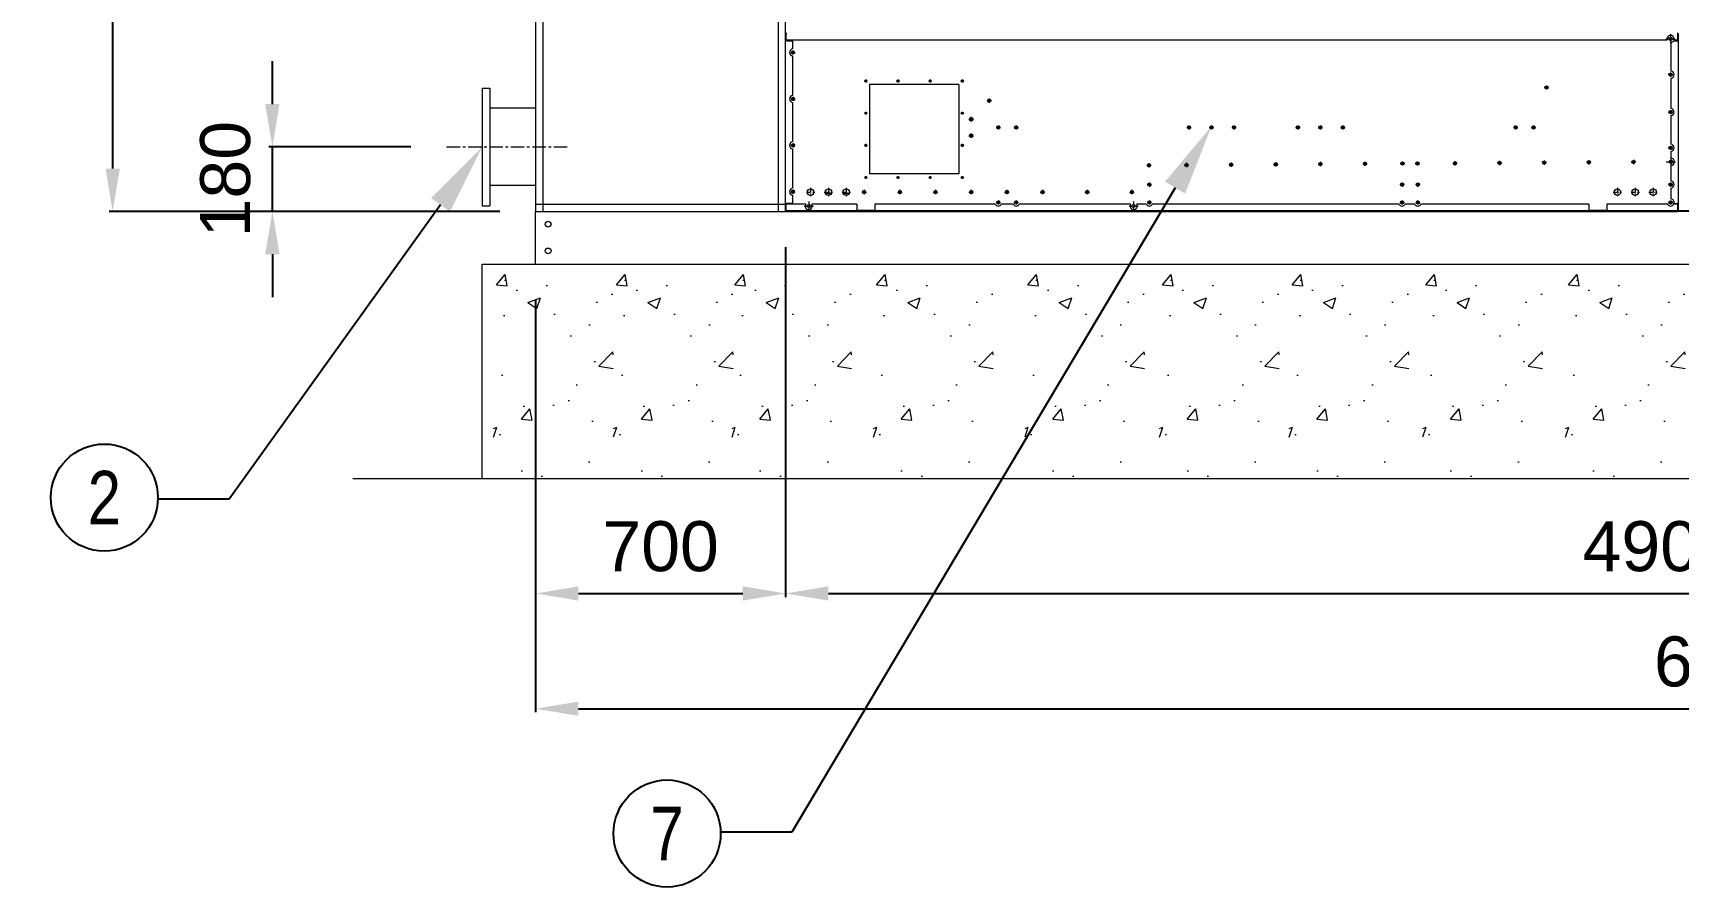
# Model space of a CAD drawing. Header units: millimetres. Extents: x -17070 to 42260, y -291348 to 33880.
# Drawn here: x 21337 to 25946, y 18775 to 21167 of the extents above; entities that cross this region are included whole.
import ezdxf
from ezdxf import colors
from ezdxf.entities.mleader import LeaderData, LeaderLine
from ezdxf.enums import TextEntityAlignment as Align
from ezdxf.math import Vec2, Vec3

# ---------------------------------------------------------------- set-up
doc = ezdxf.new("R2010")
doc.units = ezdxf.units.MM
doc.linetypes.add('CENTER', pattern=[2, 1.25, -0.25, 0.25, -0.25])
doc.linetypes.add('DASHDOT', pattern=[18.5, 12, -3, 0.5, -3])
for name, color, linetype in [('center', 1, 'CENTER'), ('냉각탑_dim', 1, 'Continuous'), ('냉각탑_text', 3, 'Continuous'), ('냉각탑_기초', 23, 'Continuous')]:
    doc.layers.add(name, color=color, linetype=linetype)
doc.styles.get("Standard").update_dxf_attribs({"font": 'arial.ttf'})
doc.dimstyles.new('1.40', dxfattribs={"dimscale": 20, "dimtxt": 1.5, "dimasz": 1, "dimexe": 0.5, "dimexo": 0.5, "dimgap": 0.5, "dimtad": 1, "dimdec": 0, "dimzin": 0, "dimdsep": 46, "dimtxsty": 'Standard', "dimcen": 0, "dimclrd": 2, "dimclre": 2, "dimclrt": 3, "dimadec": 0, "dimazin": 0, "dimtfac": 1, "dimtdec": 0, "dimtmove": 0, "dimatfit": 0, "dimfxl": 1, "dimtolj": 1, "dimtzin": 0, "dimlwd": -1, "dimlwe": -1, "dimarcsym": 0})

# ---------------------------------------------------------------- blocks, each defined once
blk = doc.blocks.new('*D859')
at = {"color": 2, "transparency": 16777216}
for p, q in [((22008.1, 20967.8), (22008.1, 21087.8)), ((22396.2, 20847.8), (21998.1, 20847.8)), ((22008.1, 20667.4), (22008.1, 20847.8)), ((22645.5, 20667.4), (21998.1, 20667.4)), ((22008.1, 20547.4), (22008.1, 20427.4))]:
    blk.add_line(p, q, dxfattribs=at)
for points in [[(21988.1, 20967.8), (22028.1, 20967.8), (22008.1, 20847.8)], [(21988.1, 20547.4), (22028.1, 20547.4), (22008.1, 20667.4)]]:
    blk.add_solid(points, dxfattribs=at)
at = {"layer": 'Defpoints', "color": 0, "transparency": 16777216}
for p in [(22008.1, 20847.8), (22496.2, 20847.8), (22745.5, 20667.4)]:
    blk.add_point(p, dxfattribs=at)
at = {"color": 3, "lineweight": 5, "transparency": 16777216, "insert": (21876.7, 20757.6), "char_height": 140, "attachment_point": 5, "rotation": 90}
blk.add_mtext('\\A1;180', dxfattribs=at)
blk = doc.blocks.new('*D860')
at = {"color": 2, "transparency": 16777216}
for p, q in [((22372.1, 23660.4), (21550.7, 23660.4)), ((21560.7, 20787.4), (21560.7, 23540.4)), ((22645.5, 20667.4), (21550.7, 20667.4))]:
    blk.add_line(p, q, dxfattribs=at)
for points in [[(21540.7, 23540.4), (21580.7, 23540.4), (21560.7, 23660.4)], [(21540.7, 20787.4), (21580.7, 20787.4), (21560.7, 20667.4)]]:
    blk.add_solid(points, dxfattribs=at)
at = {"layer": 'Defpoints', "color": 0, "transparency": 16777216}
for p in [(21560.7, 23660.4), (22472.1, 23660.4), (22745.5, 20667.4)]:
    blk.add_point(p, dxfattribs=at)
at = {"color": 3, "lineweight": 5, "transparency": 16777216, "insert": (21429.1, 22163.9), "char_height": 140, "attachment_point": 5, "rotation": 90}
blk.add_mtext('\\A1;2993', dxfattribs=at)
blk = doc.blocks.new('*D865')
at = {"color": 2, "transparency": 16777216}
for p, q in [((23445.5, 20567.4), (23445.5, 19587.3)), ((22745.5, 20419.1), (22745.5, 19587.3)), ((22865.5, 19597.3), (23325.5, 19597.3))]:
    blk.add_line(p, q, dxfattribs=at)
for points in [[(22865.5, 19617.3), (22865.5, 19577.3), (22745.5, 19597.3)], [(23325.5, 19617.3), (23325.5, 19577.3), (23445.5, 19597.3)]]:
    blk.add_solid(points, dxfattribs=at)
at = {"layer": 'Defpoints', "color": 0, "transparency": 16777216}
for p in [(23445.5, 20667.4), (22745.5, 20519.1), (23445.5, 19597.3)]:
    blk.add_point(p, dxfattribs=at)
at = {"color": 3, "lineweight": 5, "transparency": 16777216, "insert": (23095.5, 19728.8), "char_height": 140, "attachment_point": 5}
blk.add_mtext('\\A1;700', dxfattribs=at)
blk = doc.blocks.new('*D866')
at = {"color": 2, "transparency": 16777216}
for p, q in [((23445.5, 20567.4), (23445.5, 19587.3)), ((28345.5, 20570.6), (28345.5, 19587.3)), ((23565.5, 19597.3), (28225.5, 19597.3))]:
    blk.add_line(p, q, dxfattribs=at)
for points in [[(23565.5, 19617.3), (23565.5, 19577.3), (23445.5, 19597.3)], [(28225.5, 19617.3), (28225.5, 19577.3), (28345.5, 19597.3)]]:
    blk.add_solid(points, dxfattribs=at)
at = {"layer": 'Defpoints', "color": 0, "transparency": 16777216}
for p in [(23445.5, 20667.4), (28345.5, 20670.6), (28345.5, 19597.3)]:
    blk.add_point(p, dxfattribs=at)
at = {"color": 3, "lineweight": 5, "transparency": 16777216, "insert": (25895.5, 19728.8), "char_height": 140, "attachment_point": 5}
blk.add_mtext('\\A1;4900', dxfattribs=at)
blk = doc.blocks.new('*D867')
at = {"color": 2, "transparency": 16777216}
for p, q in [((22745.5, 20419.1), (22745.5, 19264.6)), ((29445.5, 20419.1), (29445.5, 19264.6)), ((22865.5, 19274.6), (29325.5, 19274.6))]:
    blk.add_line(p, q, dxfattribs=at)
for points in [[(22865.5, 19294.6), (22865.5, 19254.6), (22745.5, 19274.6)], [(29325.5, 19294.6), (29325.5, 19254.6), (29445.5, 19274.6)]]:
    blk.add_solid(points, dxfattribs=at)
at = {"layer": 'Defpoints', "color": 0, "transparency": 16777216}
for p in [(22745.5, 20519.1), (29445.5, 20519.1), (29445.5, 19274.6)]:
    blk.add_point(p, dxfattribs=at)
at = {"color": 3, "lineweight": 5, "transparency": 16777216, "insert": (26095.5, 19406.1), "char_height": 140, "attachment_point": 5}
blk.add_mtext('\\A1;6700', dxfattribs=at)
blk = doc.blocks.new('1')
at = {"color": 0, "lineweight": 20}
for p, q in [((22745.5, 23867.4), (22745.5, 20667.4)), ((22765.5, 23867.4), (22765.5, 20667.4)), ((23425.5, 20667.4), (23425.5, 23867.4)), ((23445.5, 20667.4), (23445.5, 23867.4)), ((22745.5, 20687.4), (23445.5, 20687.4)), ((22745.5, 20519.1), (22745.5, 20667.4)), ((22745.5, 20667.4), (23445.5, 20667.4)), ((28345.5, 20667.4), (23445.5, 20667.4))]:
    blk.add_line(p, q, dxfattribs=at)
at = {"color": 7, "lineweight": 20, "ltscale": 0.0425}
for p, q in [((23445.5, 21165.4), (23447.2, 21165.4)), ((23445.5, 21164.5), (23447.2, 21164.5)), ((25945.5, 21165.4), (25943.8, 21165.4)), ((25945.5, 21164.5), (25943.8, 21164.5)), ((23445.5, 20670.3), (23447.2, 20670.3)), ((23445.5, 20669.4), (23447.2, 20669.4)), ((25945.5, 20670.3), (25943.8, 20670.3)), ((25945.5, 20669.4), (25943.8, 20669.4))]:
    blk.add_line(p, q, dxfattribs=at)
at = {"color": 7, "lineweight": 20, "ltscale": 0.0225}
for p, q in [((23445.5, 21164.5), (23445.5, 21165.4)), ((23445.5, 21164.5), (23445.5, 21165.4)), ((25945.5, 21164.5), (25945.5, 21165.4)), ((23445.5, 20670.3), (23445.5, 20669.4)), ((25945.5, 20670.3), (25945.5, 20669.4))]:
    blk.add_line(p, q, dxfattribs=at)
at = {"color": 7, "lineweight": 20, "ltscale": 0.4775}
for p, q in [((23445.5, 21145.4), (23445.5, 21164.5)), ((25945.5, 21164.5), (25945.5, 21145.4)), ((23445.5, 20670.3), (23445.5, 20689.4)), ((25945.5, 20689.4), (25945.5, 20670.3))]:
    blk.add_line(p, q, dxfattribs=at)
at = {"color": 7, "lineweight": 20, "ltscale": 0.085}
for p, q in [((23447.2, 21167.4), (23447.2, 21164)), ((25943.8, 21167.4), (25943.8, 21164)), ((23448.9, 21145.4), (23445.5, 21145.4)), ((25942.1, 21145.4), (25945.5, 21145.4)), ((23448.9, 20689.4), (23445.5, 20689.4)), ((23447.2, 20667.4), (23447.2, 20670.8)), ((25942.1, 20689.4), (25945.5, 20689.4)), ((25943.8, 20667.4), (25943.8, 20670.8))]:
    blk.add_line(p, q, dxfattribs=at)
at = {"color": 7, "lineweight": 20, "ltscale": 0.415}
for p, q in [((23447.2, 21147.4), (23447.2, 21164)), ((25943.8, 21164), (25943.8, 21147.4)), ((23448.9, 21145.4), (23465.5, 21145.4)), ((23447.2, 20670.8), (23447.2, 20687.4)), ((23465.5, 20689.4), (23448.9, 20689.4)), ((23645.5, 20687.4), (23645.5, 20670.8)), ((23695.5, 20687.4), (23695.5, 20670.8)), ((25695.5, 20687.4), (25695.5, 20670.8)), ((25745.5, 20687.4), (25745.5, 20670.8)), ((25943.8, 20687.4), (25943.8, 20670.8))]:
    blk.add_line(p, q, dxfattribs=at)
at = {"color": 7, "linetype": 'DASHDOT', "lineweight": 20}
for p, q in [((25924.5, 21163.4), (25924.5, 21137.4)), ((25911.5, 21150.4), (25937.5, 21150.4)), ((25912.5, 20806.4), (25938.5, 20806.4)), ((25925.5, 20819.4), (25925.5, 20793.4)), ((23503.8, 20721.4), (23527.2, 20721.4)), ((23510.5, 20695.4), (23510.5, 20669.4)), ((23515.5, 20733.1), (23515.5, 20709.7)), ((23553.8, 20721.4), (23577.2, 20721.4)), ((23565.5, 20733.1), (23565.5, 20709.7)), ((23603.8, 20721.4), (23627.2, 20721.4)), ((23615.5, 20733.1), (23615.5, 20709.7)), ((24420.5, 20695.4), (24420.5, 20669.4)), ((25763.8, 20721.4), (25787.2, 20721.4)), ((25775.5, 20733.1), (25775.5, 20709.7)), ((25813.8, 20721.4), (25837.2, 20721.4)), ((25825.5, 20733.1), (25825.5, 20709.7)), ((25863.8, 20721.4), (25887.2, 20721.4)), ((25875.5, 20733.1), (25875.5, 20709.7)), ((23497.5, 20682.4), (23523.5, 20682.4)), ((24407.5, 20682.4), (24433.5, 20682.4))]:
    blk.add_line(p, q, dxfattribs=at)
at = {"color": 7, "lineweight": 20}
for p, q in [((23445.5, 20689.4), (23445.5, 21145.4)), ((23447.2, 21147.4), (25915, 21147.4)), ((23465.5, 21122.4), (23465.5, 21145.4)), ((25925.5, 21140.5), (25925.5, 21060.4)), ((25945.5, 21145.4), (25945.5, 20689.4)), ((23465.5, 20992.4), (23465.5, 21102.5)), ((23930.5, 21022.4), (23680.5, 21022.4)), ((23680.5, 21022.4), (23680.5, 20772.4)), ((23930.5, 21022.4), (23930.5, 20772.4)), ((25925.5, 21040.5), (25925.5, 20955.4)), ((22595.5, 21012.9), (22595.5, 20930.4)), ((22595.5, 21012.9), (22617.5, 21012.9)), ((22617.5, 21012.9), (22617.5, 20930.4)), ((23465.5, 20862.4), (23465.5, 20972.5)), ((22595.5, 20956.1), (22595.5, 20682.9)), ((22745.5, 20956.1), (22617.5, 20956.1)), ((22617.5, 20930.4), (22617.5, 20682.9)), ((25925.5, 20935.5), (25925.5, 20855.4)), ((23465.5, 20732.4), (23465.5, 20842.5)), ((25925.5, 20796.4), (25925.5, 20752.4)), ((22745.5, 20739.8), (22617.5, 20739.8)), ((23930.5, 20772.4), (23680.5, 20772.4)), ((23465.5, 20689.4), (23465.5, 20712.5)), ((25925.5, 20732.5), (25925.5, 20702.4)), ((22595.5, 20682.9), (22617.5, 20682.9)), ((23501.9, 20687.4), (23447.2, 20687.4)), ((23447.2, 20667.4), (25943.8, 20667.4)), ((23645.5, 20687.4), (23519.2, 20687.4)), ((23645.5, 20670.8), (23695.5, 20670.8)), ((24032.9, 20687.4), (23695.5, 20687.4)), ((24082.9, 20687.4), (24050.2, 20687.4)), ((24411.9, 20687.4), (24100.2, 20687.4)), ((24455.9, 20687.4), (24429.2, 20687.4)), ((25163.9, 20687.4), (24473.2, 20687.4)), ((25207.9, 20687.4), (25181.2, 20687.4)), ((25695.5, 20687.4), (25225.2, 20687.4)), ((25695.5, 20670.8), (25745.5, 20670.8)), ((25915.9, 20687.4), (25745.5, 20687.4))]:
    blk.add_line(p, q, dxfattribs=at)
at = {"color": 7, "lineweight": 20, "ltscale": 0.00769}
for p, q in [((23445.5, 21145.4), (23445.9, 21145.4)), ((25945.5, 21145.4), (25945.2, 21145.4))]:
    blk.add_line(p, q, dxfattribs=at)
at = {"color": 7, "lineweight": 20, "ltscale": 0.05}
for p, q in [((23447.5, 21147.4), (23447.5, 21145.4)), ((25943.5, 21145.4), (25943.5, 21147.4)), ((23445.5, 20689.4), (23447.5, 20689.4)), ((23447.5, 20689.4), (23447.5, 20687.4)), ((25945.5, 20689.4), (25943.5, 20689.4)), ((25943.5, 20687.4), (25943.5, 20689.4))]:
    blk.add_line(p, q, dxfattribs=at)
at = {"color": 7, "linetype": 'DASHDOT', "lineweight": 20, "ltscale": 0.292499}
for p, q in [((23460.7, 21112.4), (23472.4, 21112.4)), ((25918.7, 21050.4), (25930.4, 21050.4)), ((23460.7, 20982.4), (23472.4, 20982.4)), ((25918.7, 20945.4), (25930.4, 20945.4)), ((23460.7, 20852.4), (23472.4, 20852.4)), ((25918.7, 20845.4), (25930.4, 20845.4)), ((25814.7, 20805.7), (25826.4, 20805.7)), ((25210.7, 20742.4), (25222.4, 20742.4)), ((23460.7, 20722.4), (23472.4, 20722.4)), ((23659.7, 20721.4), (23671.4, 20721.4)), ((25210.7, 20692.4), (25222.4, 20692.4))]:
    blk.add_line(p, q, dxfattribs=at)
at = {"color": 7, "linetype": 'DASHDOT', "lineweight": 20, "ltscale": 0.2925}
for p, q in [((23466.5, 21118.3), (23466.5, 21106.6)), ((25571.1, 21014.4), (25582.8, 21014.4)), ((25576.9, 21020.3), (25576.9, 21008.6)), ((25924.5, 21056.3), (25924.5, 21044.6)), ((23466.5, 20988.3), (23466.5, 20976.6)), ((24010.1, 20977.3), (24021.8, 20977.3)), ((24015.9, 20983.2), (24015.9, 20971.5)), ((25924.5, 20951.3), (25924.5, 20939.6)), ((24035.7, 20902.4), (24047.4, 20902.4)), ((24041.5, 20908.3), (24041.5, 20896.6)), ((24085.7, 20902.4), (24097.4, 20902.4)), ((24091.5, 20908.3), (24091.5, 20896.6)), ((24569.7, 20902.4), (24581.4, 20902.4)), ((24575.5, 20908.3), (24575.5, 20896.6)), ((24632.7, 20902.4), (24644.4, 20902.4)), ((24638.5, 20908.3), (24638.5, 20896.6)), ((24695.7, 20902.4), (24707.4, 20902.4)), ((24701.5, 20908.3), (24701.5, 20896.6)), ((24874.7, 20902.4), (24886.4, 20902.4)), ((24880.5, 20908.3), (24880.5, 20896.6)), ((24937.7, 20902.4), (24949.4, 20902.4)), ((24943.5, 20908.3), (24943.5, 20896.6)), ((25000.7, 20902.4), (25012.4, 20902.4)), ((25006.5, 20908.3), (25006.5, 20896.6)), ((25484.7, 20902.4), (25496.4, 20902.4)), ((25490.5, 20908.3), (25490.5, 20896.6)), ((25534.7, 20902.4), (25546.4, 20902.4)), ((25540.5, 20908.3), (25540.5, 20896.6)), ((23466.5, 20858.3), (23466.5, 20846.6)), ((25924.5, 20851.3), (25924.5, 20839.6)), ((24457.7, 20796.4), (24469.4, 20796.4)), ((24463.5, 20802.3), (24463.5, 20790.6)), ((24562.7, 20797.2), (24574.4, 20797.2)), ((24568.5, 20803), (24568.5, 20791.3)), ((24687.7, 20798), (24699.4, 20798)), ((24693.5, 20803.9), (24693.5, 20792.2)), ((24812.7, 20798.9), (24824.4, 20798.9)), ((24818.5, 20804.8), (24818.5, 20793.1)), ((24937.7, 20799.8), (24949.4, 20799.8)), ((24943.5, 20805.7), (24943.5, 20794)), ((25062.7, 20800.7), (25074.4, 20800.7)), ((25068.5, 20806.5), (25068.5, 20794.8)), ((25167.7, 20801.4), (25179.4, 20801.4)), ((25173.5, 20807.3), (25173.5, 20795.6)), ((25209.7, 20801.4), (25221.4, 20801.4)), ((25215.5, 20807.3), (25215.5, 20795.6)), ((25314.7, 20802.2), (25326.4, 20802.2)), ((25320.5, 20808), (25320.5, 20796.3)), ((25439.7, 20803), (25451.4, 20803)), ((25445.5, 20808.9), (25445.5, 20797.2)), ((25564.7, 20803.9), (25576.4, 20803.9)), ((25570.5, 20809.8), (25570.5, 20798.1)), ((25689.7, 20804.8), (25701.4, 20804.8)), ((25695.5, 20810.7), (25695.5, 20799)), ((25820.5, 20811.5), (25820.5, 20799.8)), ((25925.5, 20812.3), (25925.5, 20800.6)), ((24458.7, 20742.4), (24470.4, 20742.4)), ((24464.5, 20748.3), (24464.5, 20736.6)), ((25166.7, 20742.4), (25178.4, 20742.4)), ((25172.5, 20748.3), (25172.5, 20736.6)), ((25216.5, 20748.3), (25216.5, 20736.6)), ((25924.5, 20748.3), (25924.5, 20736.6)), ((23466.5, 20728.3), (23466.5, 20716.6)), ((23665.5, 20727.3), (23665.5, 20715.6)), ((23759.7, 20721.4), (23771.4, 20721.4)), ((23765.5, 20727.3), (23765.5, 20715.6)), ((23859.7, 20721.4), (23871.4, 20721.4)), ((23865.5, 20727.3), (23865.5, 20715.6)), ((23959.7, 20721.4), (23971.4, 20721.4)), ((23965.5, 20727.3), (23965.5, 20715.6)), ((24035.7, 20692.4), (24047.4, 20692.4)), ((24041.5, 20698.3), (24041.5, 20686.6)), ((24059.7, 20721.4), (24071.4, 20721.4)), ((24065.5, 20727.3), (24065.5, 20715.6)), ((24085.7, 20692.4), (24097.4, 20692.4)), ((24091.5, 20698.3), (24091.5, 20686.6)), ((24159.7, 20721.4), (24171.4, 20721.4)), ((24165.5, 20727.3), (24165.5, 20715.6)), ((24284.7, 20721.4), (24296.4, 20721.4)), ((24290.5, 20727.3), (24290.5, 20715.6)), ((24409.7, 20721.4), (24421.4, 20721.4)), ((24415.5, 20727.3), (24415.5, 20715.6)), ((24458.7, 20692.4), (24470.4, 20692.4)), ((24464.5, 20698.3), (24464.5, 20686.6)), ((25166.7, 20692.4), (25178.4, 20692.4)), ((25172.5, 20698.3), (25172.5, 20686.6)), ((25216.5, 20698.3), (25216.5, 20686.6)), ((25924.5, 20698.3), (25924.5, 20686.6))]:
    blk.add_line(p, q, dxfattribs=at)
at = {"color": 7, "lineweight": 20, "ltscale": 0.223493}
blk.add_line((25933.2, 21145.4), (25942.1, 21145.4), dxfattribs=at)
at = {"color": 7, "lineweight": 20, "ltscale": 0.244015}
blk.add_line((25934.1, 21147.4), (25943.8, 21147.4), dxfattribs=at)
at = {"color": 7, "linetype": 'DASHDOT', "lineweight": 20, "ltscale": 0.195}
for p, q in [((23666.6, 21032.4), (23674.4, 21032.4)), ((23670.5, 21036.3), (23670.5, 21028.5)), ((23756.6, 21032.4), (23764.4, 21032.4)), ((23760.5, 21036.3), (23760.5, 21028.5)), ((23846.6, 21032.4), (23854.4, 21032.4)), ((23850.5, 21036.3), (23850.5, 21028.5)), ((23936.6, 21032.4), (23944.4, 21032.4)), ((23940.5, 21036.3), (23940.5, 21028.5)), ((25573, 21015.2), (25580.8, 21015.2)), ((25573, 21014.3), (25580.8, 21014.3)), ((25576.9, 21019.1), (25576.9, 21010.4)), ((24012, 20978.2), (24019.8, 20978.2)), ((24012, 20977.3), (24019.8, 20977.3)), ((24015.9, 20982.1), (24015.9, 20973.4)), ((23666.6, 20942.4), (23674.4, 20942.4)), ((23670.5, 20946.3), (23670.5, 20938.5)), ((23936.6, 20942.4), (23944.4, 20942.4)), ((23940.5, 20946.3), (23940.5, 20938.5)), ((24571.6, 20902.4), (24579.4, 20902.4)), ((24575.5, 20906.3), (24575.5, 20898.5)), ((24634.6, 20902.4), (24642.4, 20902.4)), ((24638.5, 20906.3), (24638.5, 20898.5)), ((24697.6, 20902.4), (24705.4, 20902.4)), ((24701.5, 20906.3), (24701.5, 20898.5)), ((24876.6, 20902.4), (24884.4, 20902.4)), ((24880.5, 20906.3), (24880.5, 20898.5)), ((24939.6, 20902.4), (24947.4, 20902.4)), ((24943.5, 20906.3), (24943.5, 20898.5)), ((25002.6, 20902.4), (25010.4, 20902.4)), ((25006.5, 20906.3), (25006.5, 20898.5)), ((25490.5, 20906.3), (25490.5, 20898.5)), ((25540.5, 20906.3), (25540.5, 20898.5)), ((23666.6, 20852.4), (23674.4, 20852.4)), ((23670.5, 20856.3), (23670.5, 20848.5)), ((23936.6, 20852.4), (23944.4, 20852.4)), ((23940.5, 20856.3), (23940.5, 20848.5)), ((24459.6, 20796.6), (24467.4, 20796.6)), ((24463.5, 20800.5), (24463.5, 20792.7)), ((24564.6, 20797.3), (24572.4, 20797.3)), ((24568.5, 20801.2), (24568.5, 20793.4)), ((24689.6, 20798.1), (24697.4, 20798.1)), ((24693.5, 20802), (24693.5, 20794.2)), ((24814.6, 20798.9), (24822.4, 20798.9)), ((24818.5, 20802.8), (24818.5, 20795)), ((24939.6, 20799.8), (24947.4, 20799.8)), ((24943.5, 20803.7), (24943.5, 20795.9)), ((25064.6, 20800.6), (25072.4, 20800.6)), ((25068.5, 20804.5), (25068.5, 20796.7)), ((25169.6, 20801.3), (25177.4, 20801.3)), ((25173.5, 20805.2), (25173.5, 20797.4)), ((25211.6, 20801.6), (25219.4, 20801.6)), ((25215.5, 20805.5), (25215.5, 20797.7)), ((25316.6, 20802.3), (25324.4, 20802.3)), ((25320.5, 20806.2), (25320.5, 20798.4)), ((25445.5, 20807), (25445.5, 20799.2)), ((25566.6, 20803.9), (25574.4, 20803.9)), ((25570.5, 20807.8), (25570.5, 20800)), ((25695.5, 20808.7), (25695.5, 20800.9)), ((25820.5, 20809.5), (25820.5, 20801.7)), ((25925.5, 20810.2), (25925.5, 20802.4)), ((23666.6, 20762.4), (23674.4, 20762.4)), ((23670.5, 20766.3), (23670.5, 20758.5)), ((23756.6, 20762.4), (23764.4, 20762.4)), ((23760.5, 20766.3), (23760.5, 20758.5)), ((23846.6, 20762.4), (23854.4, 20762.4)), ((23850.5, 20766.3), (23850.5, 20758.5)), ((23936.6, 20762.4), (23944.4, 20762.4)), ((23940.5, 20766.3), (23940.5, 20758.5))]:
    blk.add_line(p, q, dxfattribs=at)
at = {"color": 7, "lineweight": 20, "ltscale": 0.12521}
blk.add_line((23673.5, 21032.3), (23669.3, 21029.7), dxfattribs=at)
at = {"color": 7, "lineweight": 20, "ltscale": 0.053852}
for p, q in [((23463.7, 20983.5), (23463.7, 20981.3)), ((23463.7, 20853.5), (23463.7, 20851.3)), ((23463.7, 20723.5), (23463.7, 20721.3))]:
    blk.add_line(p, q, dxfattribs=at)
at = {"color": 7, "linetype": 'DASHDOT', "lineweight": 20, "ltscale": 0.325}
for p, q in [((23959, 20925.4), (23972, 20925.4)), ((23965.5, 20931.9), (23965.5, 20918.9)), ((23959, 20879.4), (23972, 20879.4)), ((23965.5, 20885.9), (23965.5, 20872.9))]:
    blk.add_line(p, q, dxfattribs=at)
at = {"color": 7, "lineweight": 20, "ltscale": 6.21139e-05}
blk.add_line((23970.5, 20925.4), (23970.5, 20925.4), dxfattribs=at)
at = {"color": 7, "lineweight": 20, "ltscale": 6.2101e-05}
blk.add_line((23970.5, 20879.4), (23970.5, 20879.4), dxfattribs=at)
at = {"color": 7, "linetype": 'DASHDOT', "lineweight": 20, "ltscale": 0.195001}
for p, q in [((25486.6, 20902.4), (25494.4, 20902.4)), ((25536.6, 20902.4), (25544.4, 20902.4)), ((25441.6, 20803.1), (25449.4, 20803.1)), ((25691.6, 20804.8), (25699.4, 20804.8)), ((25816.6, 20805.6), (25824.4, 20805.6))]:
    blk.add_line(p, q, dxfattribs=at)
at = {"color": 7, "lineweight": 20, "ltscale": 0.476253}
blk.add_line((25925.5, 20835.5), (25925.5, 20816.4), dxfattribs=at)
at = {"color": 7, "linetype": 'DASHDOT', "lineweight": 20, "ltscale": 0.292502}
for p, q in [((25919.7, 20806.4), (25931.4, 20806.4)), ((25918.7, 20742.4), (25930.4, 20742.4)), ((25918.7, 20692.4), (25930.4, 20692.4))]:
    blk.add_line(p, q, dxfattribs=at)
at = {"color": 7, "linetype": 'DASHDOT', "lineweight": 20, "ltscale": 0.194998}
blk.add_line((25921.6, 20806.3), (25929.4, 20806.3), dxfattribs=at)
at = {"color": 7, "lineweight": 20, "ltscale": 0.427685}
for p, q in [((23557, 20718.6), (23574.1, 20718.6)), ((23607, 20718.6), (23624.1, 20718.6))]:
    blk.add_line(p, q, dxfattribs=at)
at = {"color": 7, "lineweight": 20, "ltscale": 0.053808}
for p, q in [((23664.5, 20718.6), (23666.6, 20718.6)), ((23764.5, 20718.6), (23766.6, 20718.6))]:
    blk.add_line(p, q, dxfattribs=at)
at = {"lineweight": 20}
for p, q in [((23445.5, 20669.1), (23445.5, 20667.4)), ((23520.5, 20669.1), (23445.5, 20669.1))]:
    blk.add_line(p, q, dxfattribs=at)
at = {"color": 7, "lineweight": 20, "ltscale": 0.280701}
for p, q in [((23448.9, 20669.1), (23484.1, 20669.1)), ((23484.1, 20669.1), (23491.5, 20669.1)), ((26401.5, 20669.1), (23491.5, 20669.1))]:
    blk.add_line(p, q, dxfattribs=at)
at = {"color": 7, "lineweight": 20, "ltscale": 0.265994}
blk.add_line((25943.8, 20687.4), (25933.2, 20687.4), dxfattribs=at)
at = {"color": 7, "lineweight": 20, "ltscale": 0.201515}
blk.add_line((25934.1, 20689.4), (25942.1, 20689.4), dxfattribs=at)
at = {"lineweight": 5}
blk.add_line((22745.5, 20519.1), (29445.5, 20519.1), dxfattribs=at)
at = {"color": 7, "lineweight": 20}
for centre, radius in [((25924.5, 21150.4), 4.5), ((25924.5, 21150.4), 3), ((23466.5, 21112.4), 4.5), ((23466.5, 21112.4), 3), ((23670.5, 21032.4), 3), ((23760.5, 21032.4), 3), ((23850.5, 21032.4), 3), ((23940.5, 21032.4), 3), ((25576.9, 21014.4), 4.5), ((25576.9, 21014.3), 3), ((25924.5, 21050.4), 4.5), ((25924.5, 21050.4), 3), ((23466.5, 20982.4), 4.5), ((23466.5, 20982.4), 3), ((24015.9, 20977.3), 4.5), ((24015.9, 20977.3), 3), ((23670.5, 20942.4), 3), ((23940.5, 20942.4), 3), ((23965.5, 20925.4), 5), ((23965.5, 20925.4), 3.5), ((25924.5, 20945.4), 4.5), ((25924.5, 20945.4), 3), ((23965.5, 20879.4), 5), ((23965.5, 20879.4), 3.5), ((24041.5, 20902.4), 4.5), ((24041.5, 20902.4), 3), ((24091.5, 20902.4), 4.5), ((24091.5, 20902.4), 3), ((24575.5, 20902.4), 4.5), ((24575.5, 20902.4), 3), ((24638.5, 20902.4), 4.5), ((24638.5, 20902.4), 3), ((24701.5, 20902.4), 4.5), ((24701.5, 20902.4), 3), ((24880.5, 20902.4), 4.5), ((24880.5, 20902.4), 3), ((24943.5, 20902.4), 4.5), ((24943.5, 20902.4), 3), ((25006.5, 20902.4), 4.5), ((25006.5, 20902.4), 3), ((25490.5, 20902.4), 4.5), ((25490.5, 20902.4), 3), ((25540.5, 20902.4), 4.5), ((25540.5, 20902.4), 3), ((23466.5, 20852.4), 4.5), ((23466.5, 20852.4), 3), ((23670.5, 20852.4), 3), ((23940.5, 20852.4), 3), ((25924.5, 20845.4), 4.5), ((25924.5, 20845.4), 3), ((24463.5, 20796.4), 4.5), ((24463.5, 20796.6), 3), ((24568.5, 20797.2), 4.5), ((24568.5, 20797.3), 3), ((24693.5, 20798), 4.5), ((24693.5, 20798.1), 3), ((24818.5, 20798.9), 4.5), ((24818.5, 20798.9), 3), ((24943.5, 20799.8), 4.5), ((24943.5, 20799.8), 3), ((25068.5, 20800.7), 4.5), ((25068.5, 20800.6), 3), ((25173.5, 20801.4), 4.5), ((25173.5, 20801.3), 3), ((25215.5, 20801.4), 4.5), ((25215.5, 20801.6), 3), ((25320.5, 20802.2), 4.5), ((25320.5, 20802.3), 3), ((25445.5, 20803), 4.5), ((25445.5, 20803.1), 3), ((25570.5, 20803.9), 4.5), ((25570.5, 20803.9), 3), ((25695.5, 20804.8), 4.5), ((25695.5, 20804.8), 3), ((25820.5, 20805.7), 4.5), ((25820.5, 20805.6), 3), ((25925.5, 20806.4), 4.5), ((25925.5, 20806.3), 3), ((23670.5, 20762.4), 3), ((23760.5, 20762.4), 3), ((23850.5, 20762.4), 3), ((23940.5, 20762.4), 3), ((24464.5, 20742.4), 4.5), ((24464.5, 20742.4), 3), ((25172.5, 20742.4), 4.5), ((25172.5, 20742.4), 3), ((25216.5, 20742.4), 4.5), ((25216.5, 20742.4), 3), ((25924.5, 20742.4), 4.5), ((25924.5, 20742.4), 3), ((23466.5, 20722.4), 4.5), ((23466.5, 20722.4), 3), ((23515.5, 20721.4), 9), ((23565.5, 20721.4), 9), ((23615.5, 20721.4), 9), ((23665.5, 20721.4), 4.5), ((23665.5, 20721.4), 3), ((23765.5, 20721.4), 4.5), ((23765.5, 20721.4), 3), ((23865.5, 20721.4), 4.5), ((23865.5, 20721.4), 3), ((23965.5, 20721.4), 4.5), ((23965.5, 20721.4), 3), ((24041.5, 20692.4), 4.5), ((24041.5, 20692.4), 3), ((24065.5, 20721.4), 4.5), ((24065.5, 20721.4), 3), ((24091.5, 20692.4), 4.5), ((24091.5, 20692.4), 3), ((24165.5, 20721.4), 4.5), ((24165.5, 20721.4), 3), ((24290.5, 20721.4), 4.5), ((24290.5, 20721.4), 3), ((24415.5, 20721.4), 4.5), ((24415.5, 20721.4), 3), ((24464.5, 20692.4), 4.5), ((24464.5, 20692.4), 3), ((25172.5, 20692.4), 4.5), ((25172.5, 20692.4), 3), ((25216.5, 20692.4), 4.5), ((25216.5, 20692.4), 3), ((25775.5, 20721.4), 9), ((25825.5, 20721.4), 9), ((25875.5, 20721.4), 9), ((25924.5, 20692.4), 4.5), ((25924.5, 20692.4), 3), ((23510.5, 20682.4), 4.5), ((23510.5, 20682.4), 3), ((24420.5, 20682.4), 4.5), ((24420.5, 20682.4), 3)]:
    blk.add_circle(centre, radius, dxfattribs=at)
at = {"lineweight": 20}
for centre in [(22780.5, 20631.6), (22780.5, 20556.6)]:
    blk.add_circle(centre, 8, dxfattribs=at)
at = {"color": 7, "lineweight": 20}
for centre, radius, start, end in [((23448.9, 21164), 3.4, 179.7584, 180), ((23448.9, 21164), 3.4, 120, 155.6842), ((25924.5, 21150.4), 10, 342.5424, 197.4576), ((25942.1, 21164), 3.4, 24.3159, 60), ((23466.5, 21112.4), 10, 95.7389, 264.2611), ((25924.5, 21150.4), 10, 275.739, 330), ((25924.5, 21050.4), 10, 275.739, 84.261), ((25576.9, 21015.2), 3, 188.3602, 351.6398), ((23466.5, 20982.4), 10, 95.7389, 264.2611), ((24015.9, 20978.2), 3, 188.3602, 351.6398), ((25924.5, 20945.4), 10, 275.739, 84.261), ((23466.5, 20852.4), 10, 95.7389, 264.2611), ((25924.5, 20845.4), 10, 275.739, 84.261), ((25925.5, 20806.4), 10, 270, 90), ((25924.5, 20742.4), 10, 275.7392, 84.2608), ((23466.5, 20722.4), 10, 95.7389, 264.2611), ((25924.5, 20692.4), 10, 342.5424, 84.2608), ((23448.9, 20670.8), 3.4, 180, 180.2416), ((23448.9, 20670.8), 3.4, 204.3156, 240), ((23448.9, 20670.8), 3.4, 269.7551, 270), ((23484.1, 20670.8), 3.4, 270, 270.2449), ((23492.9, 20670.8), 3.4, 269.7551, 270), ((23510.5, 20682.4), 10, 149.9999, 30.0001), ((23528.1, 20670.8), 3.4, 270, 270.2449), ((24041.5, 20692.4), 10, 210, 330), ((24091.5, 20692.4), 10, 210, 330), ((24402.9, 20670.8), 3.4, 269.7551, 270), ((24420.5, 20682.4), 10, 149.9999, 30.0001), ((24438.1, 20670.8), 3.4, 270, 270.2449), ((24446.9, 20670.8), 3.4, 269.7551, 270), ((24464.5, 20692.4), 10, 210, 330), ((24482.1, 20670.8), 3.4, 270, 270.2449), ((25154.9, 20670.8), 3.4, 269.755, 270), ((25172.5, 20692.4), 10, 210, 330), ((25190.1, 20670.8), 3.4, 270, 270.245), ((25198.9, 20670.8), 3.4, 269.7551, 270), ((25216.5, 20692.4), 10, 210, 330), ((25234.1, 20670.8), 3.4, 270, 270.2449), ((25906.9, 20670.8), 3.4, 269.7551, 270), ((25924.5, 20692.4), 10, 210, 330), ((25942.1, 20670.8), 3.4, 270, 270.2449), ((25942.1, 20670.8), 3.4, 300, 335.6844)]:
    blk.add_arc(centre, radius, start, end, dxfattribs=at)
at = {"layer": 'center', "lineweight": 20, "ltscale": 30}
blk.add_line((22496.2, 20847.8), (22837.1, 20847.8), dxfattribs=at)

msp = doc.modelspace()

# ---------------------------------------------------------------- hatches: boundary and pattern name
at = {"layer": '냉각탑_기초', "lineweight": 20, "ltscale": 30}
h = msp.add_hatch(dxfattribs=at)
h.set_pattern_fill('AR-CONC', color=256, scale=50, style=0)
h.set_pattern_definition([(50, (8034.28, 3977.75), (358.63, -31.376), [37.5, -412.5]), (355, (8034.3, 3977.75), (-69.3757, 376.096), [30, -330]), (100.4514, (8064.17, 3975.13), (289.2547, 344.72), [31.87, -350.571]), (46.1842, (8034.3, 4077.75), (533.6205, -82.7595), [56.25, -618.75]), (96.6356, (8078.75, 4070.85), (467.331, 487.059), [47.805, -525.856]), (351.1842, (8034.3, 4077.75), (467.331, 487.059), [45, -495]), (21, (8084.28, 4052.75), (298.4535, -201.3094), [37.5, -412.5]), (326, (8084.3, 4052.75), (121.6577, 362.575), [30, -330]), (71.4514, (8109.15, 4035.97), (420.1113, 161.265), [31.87, -350.571]), (37.5, (8034.28, 3977.75), (6.0799, 166.4469), [0, -326, 0, -335, 0, -331.25]), (7.5, (8034.28, 3977.75), (131.5348, 197.2059), [0, -191, 0, -318.5, 0, -126.25]), (327.5, (7922.78, 3977.75), (266.9112, -11.2774), [0, -125, 0, -390, 0, -517.5]), (317.5, (7872.78, 3977.75), (291.593, 50.0525), [0, -162.5, 0, -259, 0, -367.5])])
h.paths.add_polyline_path([(22962.8, 20519.1), (22627.8, 20519.1), (22627.8, 19919.1), (22962.8, 19919.1)])
h = msp.add_hatch(dxfattribs=at)
h.set_pattern_fill('AR-CONC', color=256, scale=50, style=0)
h.set_pattern_definition([(50, (8370.45, 3977.75), (358.63, -31.376), [37.5, -412.5]), (355, (8370.45, 3977.75), (-69.3757, 376.096), [30, -330]), (100.4514, (8400.34, 3975.13), (289.2547, 344.72), [31.87, -350.571]), (46.1842, (8370.45, 4077.75), (533.6205, -82.7595), [56.25, -618.75]), (96.6356, (8414.9, 4070.85), (467.331, 487.059), [47.805, -525.856]), (351.1842, (8370.45, 4077.75), (467.331, 487.059), [45, -495]), (21, (8420.45, 4052.75), (298.4535, -201.3094), [37.5, -412.5]), (326, (8420.45, 4052.75), (121.6577, 362.575), [30, -330]), (71.4514, (8445.33, 4035.97), (420.1113, 161.265), [31.87, -350.571]), (37.5, (8370.45, 3977.75), (6.0799, 166.4469), [0, -326, 0, -335, 0, -331.25]), (7.5, (8370.45, 3977.75), (131.5348, 197.2059), [0, -191, 0, -318.5, 0, -126.25]), (327.5, (8258.95, 3977.75), (266.9112, -11.2774), [0, -125, 0, -390, 0, -517.5]), (317.5, (8208.95, 3977.75), (291.593, 50.0525), [0, -162.5, 0, -259, 0, -367.5])])
h.paths.add_polyline_path([(23299, 20519.1), (22964, 20519.1), (22964, 19919.1), (23299, 19919.1)])
h = msp.add_hatch(dxfattribs=at)
h.set_pattern_fill('AR-CONC', color=256, scale=50, style=0)
h.set_pattern_definition([(50, (8702.02, 3977.75), (358.63, -31.376), [37.5, -412.5]), (355, (8702.02, 3977.75), (-69.3757, 376.096), [30, -330]), (100.4514, (8731.9, 3975.13), (289.2547, 344.72), [31.87, -350.571]), (46.1842, (8702, 4077.75), (533.6205, -82.7595), [56.25, -618.75]), (96.6356, (8746.5, 4070.85), (467.331, 487.059), [47.805, -525.856]), (351.1842, (8702, 4077.75), (467.331, 487.059), [45, -495]), (21, (8752.02, 4052.75), (298.4535, -201.3094), [37.5, -412.5]), (326, (8752.02, 4052.75), (121.6577, 362.575), [30, -330]), (71.4514, (8776.9, 4035.97), (420.1113, 161.265), [31.87, -350.571]), (37.5, (8702.02, 3977.75), (6.0799, 166.4469), [0, -326, 0, -335, 0, -331.25]), (7.5, (8702.02, 3977.75), (131.5348, 197.2059), [0, -191, 0, -318.5, 0, -126.25]), (327.5, (8590.52, 3977.75), (266.9112, -11.2774), [0, -125, 0, -390, 0, -517.5]), (317.5, (8540.52, 3977.75), (291.593, 50.0525), [0, -162.5, 0, -259, 0, -367.5])])
h.paths.add_polyline_path([(23630.5, 20519.1), (23295.5, 20519.1), (23295.5, 19919.1), (23630.5, 19919.1)])
h = msp.add_hatch(dxfattribs=at)
h.set_pattern_fill('AR-CONC', color=256, scale=50, style=0)
h.set_pattern_definition([(50, (9098.47, 3977.75), (358.63, -31.376), [37.5, -412.5]), (355, (9098.47, 3977.75), (-69.3757, 376.096), [30, -330]), (100.4514, (9128.36, 3975.13), (289.2547, 344.72), [31.87, -350.571]), (46.1842, (9098.47, 4077.75), (533.6205, -82.7595), [56.25, -618.75]), (96.6356, (9142.94, 4070.85), (467.331, 487.059), [47.805, -525.856]), (351.1842, (9098.5, 4077.75), (467.331, 487.059), [45, -495]), (21, (9148.47, 4052.75), (298.4535, -201.3094), [37.5, -412.5]), (326, (9148.47, 4052.75), (121.6577, 362.575), [30, -330]), (71.4514, (9173.35, 4035.97), (420.1113, 161.265), [31.87, -350.571]), (37.5, (9098.47, 3977.75), (6.0799, 166.4469), [0, -326, 0, -335, 0, -331.25]), (7.5, (9098.47, 3977.75), (131.5348, 197.2059), [0, -191, 0, -318.5, 0, -126.25]), (327.5, (8986.97, 3977.75), (266.9112, -11.2774), [0, -125, 0, -390, 0, -517.5]), (317.5, (8936.97, 3977.75), (291.593, 50.0525), [0, -162.5, 0, -259, 0, -367.5])])
h.paths.add_polyline_path([(24027, 20519.1), (23692, 20519.1), (23692, 19919.1), (24027, 19919.1)])
h = msp.add_hatch(dxfattribs=at)
h.set_pattern_fill('AR-CONC', color=256, scale=50, style=0)
h.set_pattern_definition([(50, (9522.65, 3977.75), (358.63, -31.376), [37.5, -412.5]), (355, (9522.65, 3977.75), (-69.3757, 376.096), [30, -330]), (100.4514, (9552.54, 3975.13), (289.2547, 344.72), [31.87, -350.571]), (46.1842, (9522.65, 4077.75), (533.6205, -82.7595), [56.25, -618.75]), (96.6356, (9567.1, 4070.85), (467.331, 487.059), [47.805, -525.856]), (351.1842, (9522.65, 4077.75), (467.331, 487.059), [45, -495]), (21, (9572.65, 4052.75), (298.4535, -201.3094), [37.5, -412.5]), (326, (9572.65, 4052.75), (121.6577, 362.575), [30, -330]), (71.4514, (9597.52, 4035.97), (420.1113, 161.265), [31.87, -350.571]), (37.5, (9522.65, 3977.75), (6.0799, 166.4469), [0, -326, 0, -335, 0, -331.25]), (7.5, (9522.65, 3977.75), (131.5348, 197.2059), [0, -191, 0, -318.5, 0, -126.25]), (327.5, (9411.15, 3977.75), (266.9112, -11.2774), [0, -125, 0, -390, 0, -517.5]), (317.5, (9361.15, 3977.75), (291.593, 50.0525), [0, -162.5, 0, -259, 0, -367.5])])
h.paths.add_polyline_path([(24451.2, 20519.1), (24116.2, 20519.1), (24116.2, 19919.1), (24451.2, 19919.1)])
h = msp.add_hatch(dxfattribs=at)
h.set_pattern_fill('AR-CONC', color=256, scale=50, style=0)
h.set_pattern_definition([(50, (9899.7, 3977.75), (358.63, -31.376), [37.5, -412.5]), (355, (9899.7, 3977.75), (-69.3757, 376.096), [30, -330]), (100.4514, (9929.6, 3975.13), (289.2547, 344.72), [31.87, -350.571]), (46.1842, (9899.7, 4077.75), (533.6205, -82.7595), [56.25, -618.75]), (96.6356, (9944.17, 4070.85), (467.331, 487.059), [47.805, -525.856]), (351.1842, (9899.7, 4077.75), (467.331, 487.059), [45, -495]), (21, (9949.7, 4052.75), (298.4535, -201.3094), [37.5, -412.5]), (326, (9949.7, 4052.75), (121.6577, 362.575), [30, -330]), (71.4514, (9974.57, 4035.97), (420.1113, 161.265), [31.87, -350.571]), (37.5, (9899.7, 3977.75), (6.0799, 166.4469), [0, -326, 0, -335, 0, -331.25]), (7.5, (9899.7, 3977.75), (131.5348, 197.2059), [0, -191, 0, -318.5, 0, -126.25]), (327.5, (9788.2, 3977.75), (266.9112, -11.2774), [0, -125, 0, -390, 0, -517.5]), (317.5, (9738.2, 3977.75), (291.593, 50.0525), [0, -162.5, 0, -259, 0, -367.5])])
h.paths.add_polyline_path([(24828.2, 20519.1), (24493.2, 20519.1), (24493.2, 19919.1), (24828.2, 19919.1)])
h = msp.add_hatch(dxfattribs=at)
h.set_pattern_fill('AR-CONC', color=256, scale=50, style=0)
h.set_pattern_definition([(50, (10262.88, 3977.75), (358.63, -31.376), [37.5, -412.5]), (355, (10262.88, 3977.75), (-69.3757, 376.096), [30, -330]), (100.4514, (10292.77, 3975.13), (289.2547, 344.72), [31.87, -350.571]), (46.1842, (10262.9, 4077.75), (533.6205, -82.7595), [56.25, -618.75]), (96.6356, (10307.35, 4070.85), (467.331, 487.059), [47.805, -525.856]), (351.1842, (10262.9, 4077.75), (467.331, 487.059), [45, -495]), (21, (10312.88, 4052.75), (298.4535, -201.3094), [37.5, -412.5]), (326, (10312.88, 4052.75), (121.6577, 362.575), [30, -330]), (71.4514, (10337.75, 4035.97), (420.1113, 161.265), [31.87, -350.571]), (37.5, (10262.88, 3977.75), (6.0799, 166.4469), [0, -326, 0, -335, 0, -331.25]), (7.5, (10262.88, 3977.75), (131.5348, 197.2059), [0, -191, 0, -318.5, 0, -126.25]), (327.5, (10151.38, 3977.75), (266.9112, -11.2774), [0, -125, 0, -390, 0, -517.5]), (317.5, (10101.38, 3977.75), (291.593, 50.0525), [0, -162.5, 0, -259, 0, -367.5])])
h.paths.add_polyline_path([(25191.4, 20519.1), (24856.4, 20519.1), (24856.4, 19919.1), (25191.4, 19919.1)])
h = msp.add_hatch(dxfattribs=at)
h.set_pattern_fill('AR-CONC', color=256, scale=50, style=0)
h.set_pattern_definition([(50, (10637.16, 3977.75), (358.63, -31.376), [37.5, -412.5]), (355, (10637.16, 3977.75), (-69.3757, 376.096), [30, -330]), (100.4514, (10667.04, 3975.13), (289.2547, 344.72), [31.87, -350.571]), (46.1842, (10637.16, 4077.75), (533.6205, -82.7595), [56.25, -618.75]), (96.6356, (10681.6, 4070.85), (467.331, 487.059), [47.805, -525.856]), (351.1842, (10637.16, 4077.75), (467.331, 487.059), [45, -495]), (21, (10687.16, 4052.75), (298.4535, -201.3094), [37.5, -412.5]), (326, (10687.16, 4052.75), (121.6577, 362.575), [30, -330]), (71.4514, (10712.03, 4035.97), (420.1113, 161.265), [31.87, -350.571]), (37.5, (10637.16, 3977.75), (6.0799, 166.4469), [0, -326, 0, -335, 0, -331.25]), (7.5, (10637.16, 3977.75), (131.5348, 197.2059), [0, -191, 0, -318.5, 0, -126.25]), (327.5, (10525.66, 3977.75), (266.9112, -11.2774), [0, -125, 0, -390, 0, -517.5]), (317.5, (10475.66, 3977.75), (291.593, 50.0525), [0, -162.5, 0, -259, 0, -367.5])])
h.paths.add_polyline_path([(25565.7, 20519.1), (25230.7, 20519.1), (25230.7, 19919.1), (25565.7, 19919.1)])
h = msp.add_hatch(dxfattribs=at)
h.set_pattern_fill('AR-CONC', color=256, scale=50, style=0)
h.set_pattern_definition([(50, (11036.78, 3977.75), (358.63, -31.376), [37.5, -412.5]), (355, (11036.8, 3977.75), (-69.3757, 376.096), [30, -330]), (100.4514, (11066.67, 3975.13), (289.2547, 344.72), [31.87, -350.571]), (46.1842, (11036.8, 4077.75), (533.6205, -82.7595), [56.25, -618.75]), (96.6356, (11081.25, 4070.85), (467.331, 487.059), [47.805, -525.856]), (351.1842, (11036.8, 4077.75), (467.331, 487.059), [45, -495]), (21, (11086.78, 4052.75), (298.4535, -201.3094), [37.5, -412.5]), (326, (11086.8, 4052.75), (121.6577, 362.575), [30, -330]), (71.4514, (11111.66, 4035.97), (420.1113, 161.265), [31.87, -350.571]), (37.5, (11036.78, 3977.75), (6.0799, 166.4469), [0, -326, 0, -335, 0, -331.25]), (7.5, (11036.78, 3977.75), (131.5348, 197.2059), [0, -191, 0, -318.5, 0, -126.25]), (327.5, (10925.28, 3977.75), (266.9112, -11.2774), [0, -125, 0, -390, 0, -517.5]), (317.5, (10875.28, 3977.75), (291.593, 50.0525), [0, -162.5, 0, -259, 0, -367.5])])
h.paths.add_polyline_path([(25965.3, 20519.1), (25630.3, 20519.1), (25630.3, 19919.1), (25965.3, 19919.1)])

# ---------------------------------------------------------------- linework, layer by layer
at = {"layer": '냉각탑_dim', "linetype": 'ByBlock', "lineweight": -3}
for centre in [(21537.4, 19865.8), (23113.6, 18925.1)]:
    msp.add_circle(centre, 150, dxfattribs=at)
at = {"layer": '냉각탑_기초', "lineweight": 20, "ltscale": 30}
for p, q in [((22595.5, 19919.1), (22595.5, 20519.1)), ((22595.5, 20519.1), (29595.5, 20519.1)), ((22233.6, 19919.1), (29893.6, 19919.1))]:
    msp.add_line(p, q, dxfattribs=at)

# ---------------------------------------------------------------- block references
msp.add_blockref('1', (0, 0))

# ---------------------------------------------------------------- texts
at = {"layer": '냉각탑_text', "width": 0.8}
for s, p in [('2', (21537.4, 19865.8)), ('7', (23113.6, 18925.1))]:
    msp.add_text(s, height=150, dxfattribs=at).set_placement(p, align=Align.MIDDLE_CENTER)

# ---------------------------------------------------------------- dimensions: what is measured, and where the dimension line sits
at = {"lineweight": 5}
dim = msp.add_linear_dim(base=(21560.7, 23660.4), p1=(22745.5, 20667.4), p2=(22472.1, 23660.4), angle=90, dimstyle='1.40', override={"dimtxt": 7, "dimasz": 6, "dimexo": 5, "dimgap": 3}, dxfattribs=at)
dim.commit()
dim.dimension.update_dxf_attribs({"geometry": '*D860', "text_midpoint": (21429.1, 22163.9)})
dim = msp.add_linear_dim(base=(22008.1, 20847.8), p1=(22745.5, 20667.4), p2=(22496.2, 20847.8), angle=90, dimstyle='1.40', override={"dimtxt": 7, "dimasz": 6, "dimexo": 5, "dimgap": 3}, dxfattribs=at)
dim.commit()
dim.dimension.update_dxf_attribs({"geometry": '*D859', "text_midpoint": (22008.1, 20757.6), "dimtype": 160})
for base, p1, p2, picture, middle in [((23445.5, 19597.3), (22745.5, 20519.1), (23445.5, 20667.4), '*D865', (23095.5, 19728.8)), ((28345.5, 19597.3), (23445.5, 20667.4), (28345.5, 20670.6), '*D866', (25895.5, 19728.8)), ((29445.5, 19274.6), (22745.5, 20519.1), (29445.5, 20519.1), '*D867', (26095.5, 19406.1))]:
    dim = msp.add_linear_dim(base=base, p1=p1, p2=p2, dimstyle='1.40', override={"dimtxt": 7, "dimasz": 6, "dimexo": 5, "dimgap": 3}, dxfattribs=at)
    dim.commit()
    dim.dimension.update_dxf_attribs({"geometry": picture, "text_midpoint": middle})

# ---------------------------------------------------------------- leaders
at = {"layer": '냉각탑_dim', "lineweight": -3}
ml = msp.add_multileader_mtext('Standard', dxfattribs=at)
ml.set_content('')
ml.set_leader_properties(color=256)
ml.build(insert=Vec2(0, 0))
ml.multileader.update_dxf_attribs({"text_right_attachment_type": 6, "dogleg_length": 5, "arrow_head_size": 199.5, "scale": 30})
ctx = ml.context
ctx.base_point, ctx.scale, ctx.char_height, ctx.arrow_head_size, ctx.landing_gap_size, ctx.plane_origin = Vec3(23263.6, 18929), 30, 7.18, 199.5, 3.59, Vec3(24768.5, 19408.2)
ctx.right_attachment, ctx.text_align_type = 6, 2
notes = []
notes.append((ctx, [(0, (1, 1, 0), (23463.1, 18929), (-1, 0), 199.5, [(0, [(24638.4, 20905.2)], 0, [])])]))
ctx.mtext, ml.multileader.dxf.content_type = None, 0
ml = msp.add_multileader_mtext('Standard', dxfattribs=at)
ml.set_content('')
ml.set_leader_properties(color=256)
ml.build(insert=Vec2(0, 0))
ml.multileader.update_dxf_attribs({"text_right_attachment_type": 6, "dogleg_length": 5, "arrow_head_size": 199.5, "scale": 30})
ctx = ml.context
ctx.base_point, ctx.scale, ctx.char_height, ctx.arrow_head_size, ctx.landing_gap_size, ctx.plane_origin = Vec3(21687.3, 19861.1), 30, 7.18, 199.5, 3.59, Vec3(22725.6, 19350.8)
ctx.right_attachment, ctx.text_align_type = 6, 2
notes.append((ctx, [(0, (1, 1, 0), (21886.8, 19861.1), (-1, 0), 199.5, [(0, [(22595.5, 20847.8)], 0, [])])]))
ctx.mtext, ml.multileader.dxf.content_type = None, 0
for ctx, leaders in notes:
    for number, flags, end, landing, length, lines in leaders:
        leader = LeaderData()
        leader.index, (leader.has_last_leader_line, leader.has_dogleg_vector, leader.attachment_direction) = number, flags
        leader.last_leader_point, leader.dogleg_vector, leader.dogleg_length = Vec3(end), Vec3(landing), length
        for number, points, colour, breaks in lines:
            line = LeaderLine()
            line.index, line.vertices, line.color, line.breaks = number, Vec3.list(points), colors.encode_raw_color(colour), breaks
            leader.lines.append(line)
        ctx.leaders.append(leader)

doc.saveas('drawing.dxf')
